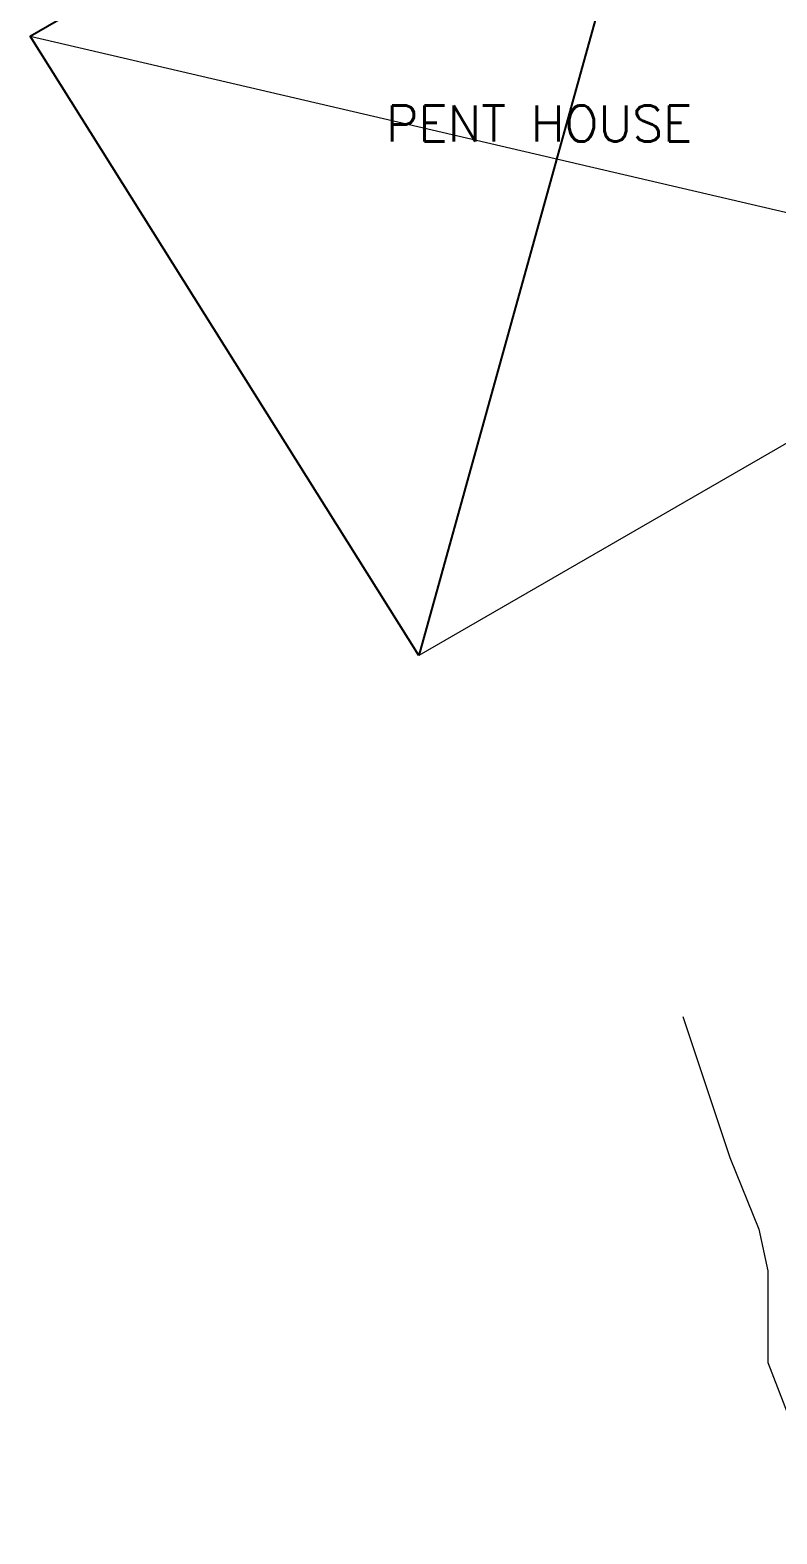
# Model space of a CAD drawing. Header units: inches. Extents: x 0 to 235202, y 0 to 184293.
# Drawn here: x 100489 to 106731, y 118864 to 131428 of the extents above; entities that cross this region are included whole.
import ezdxf
from ezdxf.enums import TextEntityAlignment as Align

# ---------------------------------------------------------------- set-up
doc = ezdxf.new("R2010")
doc.units = ezdxf.units.IN
doc.header["$MEASUREMENT"] = 0
doc.layers.add('DIM', color=251, linetype='Continuous', lineweight=0)
for name, color, linetype in [('EDGE OF CHANNEL', 240, 'Continuous'), ('GRID_TXT45', 4, 'Continuous'), ('M-X-BKGD', 8, 'Continuous'), ('PENTHOUSE', 10, 'Continuous'), ('WINDOW ELEV', 3, 'Continuous')]:
    doc.layers.add(name, color=color, linetype=linetype)
doc.styles.add('SIMPLEX', font='simplex.shx')
doc.styles.get("Standard").update_dxf_attribs({"font": 'arial.ttf'})
doc.linetypes.add('FENCE_LINE', pattern='A,0.5,-0.1,["X",Standard,S=0.1,R=0,X=-0.02,Y=-0.05],-0.1', length=0.7)

# ---------------------------------------------------------------- blocks, each defined once
blk = doc.blocks.new('FLOOR PLAN REV 2')
at = {"layer": 'DIM', "color": 8, "linetype": 'FENCE_LINE', "ltscale": 20, "extrusion": (-2.00606e-06, 4.08641e-06, 1)}
blk.add_line((26015, 231205, 0), (34715, 229178, 0), dxfattribs=at)
at = {"layer": 'DIM', "color": 8, "linetype": 'FENCE_LINE', "ltscale": 20}
blk.add_line((34715, 229178, 0), (29264, 226029, 0), dxfattribs=at)
at = {"layer": 'DIM', "color": 8, "linetype": 'FENCE_LINE', "ltscale": 20, "extrusion": (-4.54361e-06, 7.86582e-06, 1)}
blk.add_line((34715, 229178, 0), (29264, 226029, 0), dxfattribs=at)
at = {"layer": 'DIM', "color": 8, "linetype": 'Continuous'}
for p, q in [((31469, 223015), (31861, 221837)), ((31861, 221837), (32105, 221236)), ((32105, 221236), (32181, 220890)), ((32181, 220890), (32181, 220124)), ((32181, 220124), (32731, 218691))]:
    blk.add_line(p, q, dxfattribs=at)
at = {"layer": 'EDGE OF CHANNEL', "color": 8, "extrusion": (-2.00606e-06, 4.08641e-06, 1)}
blk.add_line((31594, 234432, 0), (29264, 226029, 0), dxfattribs=at)
at = {"layer": 'PENTHOUSE', "color": 8, "extrusion": (-4.11163e-06, 8.12245e-06, 1)}
for p, q in [((26015, 231205, 0), (31593, 234429, 0)), ((29264, 226029, 0), (26015, 231205, 0)), ((29264, 226029, 0), (29264, 226029, 0))]:
    blk.add_line(p, q, dxfattribs=at)
at = {"layer": 'DIM', "color": 8, "style": 'SIMPLEX'}
blk.add_text('PENT HOUSE', height=300, dxfattribs=at).set_placement((28989, 230324))
at = {"layer": 'GRID_TXT45', "color": 8, "style": 'SIMPLEX'}
for p in [(53803, 233268), (53803, 227018), (53803, 220768)]:
    blk.add_attdef('GRD_TXT', text='', height=450, rotation=180, dxfattribs=at).set_placement(p, align=Align.MIDDLE_CENTER)
blk = doc.blocks.new('PLAN REV 1')
at = {"layer": 'WINDOW ELEV', "color": 1}
blk.add_blockref('FLOOR PLAN REV 2', (115855, -22752), dxfattribs=at)

msp = doc.modelspace()

# ---------------------------------------------------------------- block references
at = {"layer": 'M-X-BKGD', "color": 8}
msp.add_blockref('PLAN REV 1', (-41380, -77074.9), dxfattribs=at)

doc.saveas('drawing.dxf')
